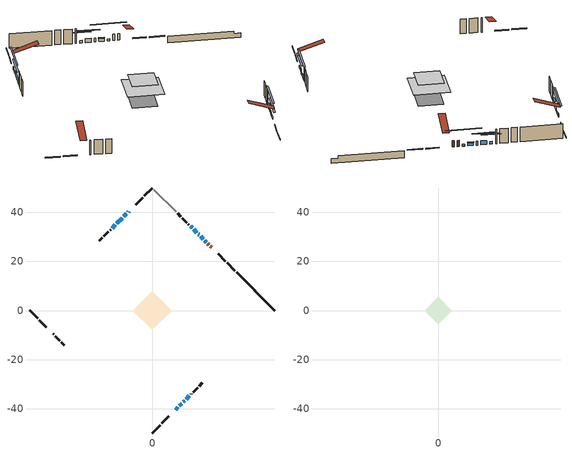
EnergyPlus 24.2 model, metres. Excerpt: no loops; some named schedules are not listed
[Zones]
conditioned space
 floor outside (Floor1 construction): -0.86,0 0,0.86 0.86,0 0,-0.86 z0.64
 floor adiabatic (AdiabaticFloorConstruction): -7.85,0 0,7.85 7.85,0 0,-7.85 z3.08
 floor foundation (Slab1 construction): -5.43,0 0,5.43 5.43,0 0,-5.43 z-1.65
 wall outside (RimJoist1 construction): 0,-49.98 3.23,-46.75 / -49.98,0 -46.75,-3.23 / 0,49.98 -3.23,46.75 / 33.73,16.25 30.5,19.47 z0.64:0.94
 wall outside (RimJoist2 construction): 3.88,-46.09 6.81,-43.17 / -46.09,-3.88 -43.17,-6.81 / -3.88,46.09 -6.81,43.17 / 29.85,20.13 26.92,23.05 z0.64:0.94
 wall outside (AdiabaticWallConstruction 1): 24.18,25.8 23.76,26.22 / 23.1,26.87 22.71,27.27 z0.64:2.67
 wall outside (AdiabaticWallConstruction): -9.55,40.42 -9.85,40.12 / 11.07,-38.9 12.01,-37.97 / -15.05,34.92 -16.35,33.63 / 19.12,30.85 18.82,31.15 z0.64:1.86; 9.55,-40.42 10.42,-39.56 / 20.86,29.12 19.78,30.2 / 13.86,-36.12 15.15,-34.82 z0.64:1.56; 22.05,27.92 21.51,28.47 / -10.51,39.47 -11.58,38.39 / 12.66,-37.31 13.2,-36.77 z0.64:1.25; -12.24,37.73 -14.4,35.58 z0.64:2.16; 18.17,31.81 16.87,33.1 z0.64:1.91; 16.22,33.76 15.64,34.33 z0.64:1.46
 wall outside (Wall1 construction): 15.81,-34.17 16.01,-33.96 / -40.42,-9.55 -40.22,-9.76 / -17,32.97 -17.2,32.77 / 14.98,34.99 14.78,35.19 z0.64:5.52
 wall outside (Wall2 construction): 16.67,-33.31 18.5,-31.48 / -39.56,-10.41 -37.73,-12.24 / -17.86,32.11 -19.69,30.28 / 14.13,35.85 12.29,37.68 z0.64:5.52
 wall outside (Wall3 construction): 19.16,-30.82 20.43,-29.55 / -37.07,-12.9 -35.8,-14.17 / -20.35,29.63 -21.62,28.35 / 11.64,38.34 10.37,39.61 z0.64:5.52
 wall foundation (FoundationWall1 construction): 34.39,15.59,-1.65 34.39,15.59,0.64 48.42,1.56,0.64 48.42,1.56,-0.2 49.98,0,-0.2 49.98,0,-1.65
 wall adiabatic (Wall4 construction): 9.71,40.26 0.66,49.32 z0.64:5.52
 window (WindowConstruction 8): -9.55,40.42 -9.85,40.13 z0.64:1.86
 window (WindowConstruction 6): 9.55,-40.42 10.42,-39.56 z0.64:1.55
 window (WindowConstruction 7): 11.07,-38.9 12.01,-37.97 z0.64:1.86
 window (WindowConstruction 10): 22.05,27.93 21.51,28.46 z0.64:1.25
 window (WindowConstruction 11): -10.51,39.47 -11.58,38.39 z0.64:1.25
 window (WindowConstruction 12): 12.66,-37.31 13.2,-36.77 z0.64:1.25
 window (WindowConstruction): -12.24,37.73 -14.4,35.58 z0.64:2.16
 window (WindowConstruction 1): 20.85,29.12 19.78,30.2 z0.64:1.55
 window (WindowConstruction 2): -15.05,34.92 -16.35,33.63 z0.64:1.86
 window (WindowConstruction 3): 13.86,-36.12 15.15,-34.82 z0.64:1.55
 window (WindowConstruction 9): 19.12,30.86 18.82,31.15 z0.64:1.86
 window (WindowConstruction 4): 18.17,31.81 16.87,33.1 z0.64:1.91
 window (WindowConstruction 5): 16.22,33.76 15.64,34.33 z0.64:1.45
 door (Door): 24.18,25.8 23.76,26.22 z0.64:2.67
 door (Door 1): 23.1,26.87 22.71,27.27 z0.64:2.67
 ceiling adiabatic (AdiabaticFloorConstruction): 0,-7.85 7.85,0 0,7.85 -7.85,0 z3.08
attic - vented
 floor to conditioned space (Floor2 construction Reversed): -5.59,0 0,5.59 5.59,0 0,-5.59 z5.52
 roof outside (Roof1 construction): 8.9,-41.08,5.52 3.46,-35.64,8.08 2.02,-37.07,8.08 7.46,-42.51,5.52; -41.08,-8.9,5.52 -35.64,-3.46,8.08 -37.07,-2.02,8.08 -42.51,-7.46,5.52; -8.9,41.08,5.52 -3.46,35.64,8.08 -2.02,37.07,8.08 -7.46,42.51,5.52; 24.83,25.14,5.52 19.39,19.7,8.08 20.82,18.27,8.08 26.27,23.71,5.52
shading: 12.28,-37.69 7.69,-42.29 7.98,-42.58 12.57,-37.98 z4.19; 13.87,-36.1 9.21,-40.77 9.5,-41.06 14.16,-36.39 z4.5; 17.92,32.06 25.64,24.33 25.93,24.62 18.21,32.35 z6.33; -15.18,34.8 -6.91,43.06 -7.2,43.35 -15.47,35.09 z6.33; 16.79,-33.18 9.07,-40.91 9.36,-41.2 17.09,-33.47 z6.33; -16.26,33.71 -10.37,39.6 -10.67,39.89 -16.55,34 z4.8; 19.63,30.34 21,28.98 21.29,29.27 19.93,30.63 z1.76; -16.49,33.49 -14.91,35.06 -15.2,35.36 -16.78,33.78 z2.06; 15.29,-34.68 13.72,-36.26 14.01,-36.55 15.59,-34.97 z1.76; 15.01,34.97 20.03,29.94 20.32,30.23 15.3,35.26 z4.55; 13.78,36.2 18.08,31.89 18.37,32.18 14.07,36.49 z4.09
[Building]
Building 1: Terrain=Suburbs
[Site:Location]
Ottawa Intl AP_ON: Latitude {deg}=45.32; Longitude {deg}=-75.67; Time Zone {hr}=-5; Elevation {m}=115; Keep Site Location Information=Yes
[Site:GroundTemperature:Shallow]
1.18808, -1.19398, -1.38475, -0.254337, 4.28362, 8.80044, 12.7163, 15.1969, 15.4076, 13.3901, 9.57408, 5.19582
[Site:WaterMainsTemperature]
Calculation Method=Schedule; Temperature Schedule=mains temperature schedule
[Material] Roughness=Rough; Thermal Absorptance=0.9
Name | Thickness {m} | Conductivity {W/m-K} | Density {kg/m3} | Specific Heat {J/kg-K} | Solar Absorptance | Visible Absorptance
asphalt or fiberglass shingles | 0.00635 | 0.162714 | 1121.4 | 1465.45 | 0.4 | 0.4
ceiling loosefill ins | 0.254 | 0.0480833 | 16.02 | 1046.75 | 0.7 | 0.7
ceiling stud and cavity | 0.1397 | 0.086049 | 65.682 | 1177.47 | 0.7 | 0.7
concrete 4.0 in. | 0.1016 | 1.803125 | 2242.8 | 837.4 | 0.7 | 0.7
concrete 8.0 in. | 0.2032 | 1.803125 | 2242.8 | 837.4 | 0.7 | 0.7
door material | 0.04445 | 0.327969 | 512.64 | 1214.23 | 0.7 | 0.7
exterior vertical ins | 0.00969625 | 0.029427 | 32.04 | 1214.23 | 0.7 | 0.7
floor covering | 0.0127 | 0.0433444 | 54.468 | 1339.84 | 0.6 | 0.6
floor rigid ins; rim joist rigid ins | 0.051816 | 0.029427 | 32.04 | 1214.23 | 0.7 | 0.7
floor rigid ins 1; wall rigid ins | 0.512978 | 0.029427 | 32.04 | 1214.23 | 0.7 | 0.7
floor stud and cavity | 0.1397 | 0.0890235 | 92.3553 | 1139.71 | 0.7 | 0.7
floor stud and cavity 1 | 0.1397 | 1.75129 | 37.0049 | 1207.88 | 0.7 | 0.7
furniture material conditioned space 1 | 0.1524 | 0.115458 | 640.8 | 1214.23 | 0.6 | 0.6
gypsum board | 0.0127 | 0.160291 | 801 | 837.4 | 0.6 | 0.6
gypsum board 1 | 0.0127 | 0.160291 | 801 | 837.4 | 0.7 | 0.7
osb sheathing 0.5 in. | 0.0127 | 0.115458 | 512.64 | 1214.23 | 0.7 | 0.7
osb sheathing 0.5 in. 1 | 0.0127 | 0.115458 | 512.64 | 1214.23 | 0.4 | 0.4
osb sheathing 0.75 in. | 0.01905 | 0.115458 | 512.64 | 1214.23 | 0.7 | 0.7
osb sheathing 2.0 in. | 0.0508 | 0.115458 | 512.64 | 1214.23 | 0.7 | 0.7
rim joist stud and cavity | 0.0508 | 0.02892 | 125.044 | 1163.47 | 0.6 | 0.6
rim joist stud and cavity 1 | 0.0508 | 0.243296 | 125.044 | 1163.47 | 0.6 | 0.6
wall stud and cavity | 0.1397 | 0.0926851 | 139.0536 | 1170.24 | 0.7 | 0.7
wall stud and cavity 1 | 0.1397 | 0.09204 | 139.0536 | 1170.24 | 0.7 | 0.7
wall stud and cavity 2 | 0.1397 | 0.0814562 | 139.0536 | 1170.24 | 0.7 | 0.7
wall stud and cavity 3 | 0.1397 | 0.0831164 | 139.0536 | 1170.24 | 0.7 | 0.7
wall stud and cavity 4 | 0.0889 | 0.380278 | 52.3479 | 1209.89 | 0.7 | 0.7
wall stud and cavity 5 | 0.0889 | 0.391764 | 83.0341 | 1211.67 | 0.7 | 0.7
wood siding | 0.0254 | 0.102417 | 544.68 | 1172.36 | 0.4 | 0.4
wood siding 1; wood siding 2; wood siding 3 | 0.0254 | 0.102417 | 544.68 | 1172.36 | 0.7 | 0.7
[WindowMaterial:SimpleGlazingSystem]
Name | U-Factor {W/m2-K} | Solar Heat Gain Coefficient
WindowMaterial | 2.109377 | 0.62
WindowMaterial 1 | 2.2729 | 0.55
WindowMaterial 10 | 3.10359 | 0.51
WindowMaterial 2 | 2.191708 | 0.59
WindowMaterial 3 | 2.353531 | 0.52
WindowMaterial 4 | 2.18489 | 0.59
WindowMaterial 5 | 2.40293 | 0.5
WindowMaterial 6 | 2.303 | 0.54
WindowMaterial 7 | 2.23486 | 0.57
WindowMaterial 8 | 3.10246 | 0.6
WindowMaterial 9 | 6.779532 | 0.73
[Construction]
AdiabaticFloorConstruction: floor stud and cavity 1, floor rigid ins 1, osb sheathing 0.75 in., floor covering
AdiabaticWallConstruction: wood siding 2, wall rigid ins, wall stud and cavity 4, gypsum board
AdiabaticWallConstruction 1: wood siding 3, wall rigid ins, wall stud and cavity 4, gypsum board
Door; Door 1: door material
Floor1 construction: floor stud and cavity, floor rigid ins, osb sheathing 0.75 in., floor covering
Floor2 construction Reversed: gypsum board, ceiling stud and cavity, ceiling loosefill ins
FoundationWall1 construction: concrete 8.0 in., gypsum board 1
furniture construction conditioned space 1: furniture material conditioned space 1
PartitionWallConstruction: gypsum board, wall stud and cavity 5, gypsum board
RimJoist1 construction: wood siding 1, osb sheathing 2.0 in., rim joist stud and cavity
RimJoist2 construction: wood siding 1, rim joist rigid ins, osb sheathing 2.0 in., rim joist stud and cavity 1
Roof1 construction: asphalt or fiberglass shingles
Slab1 construction: concrete 4.0 in.
Wall1 construction: wood siding, osb sheathing 0.5 in., wall stud and cavity, gypsum board
Wall2 construction: wood siding, osb sheathing 0.5 in., wall stud and cavity 1, gypsum board
Wall3 construction: wood siding, osb sheathing 0.5 in., wall stud and cavity 2, gypsum board
Wall4 construction: osb sheathing 0.5 in. 1, wall stud and cavity 3, gypsum board
WindowConstruction: WindowMaterial
WindowConstruction 1: WindowMaterial 1
WindowConstruction 10; WindowConstruction 12: WindowMaterial 9
WindowConstruction 11: WindowMaterial 10
WindowConstruction 2: WindowMaterial 2
WindowConstruction 3: WindowMaterial 3
WindowConstruction 4: WindowMaterial 4
WindowConstruction 5: WindowMaterial 5
WindowConstruction 6: WindowMaterial 6
WindowConstruction 7: WindowMaterial 7
WindowConstruction 8; WindowConstruction 9: WindowMaterial 8
[Zone] Multiplier=1; Part of Total Floor Area=Yes
Name | Volume {m3}
attic - vented | 25.9979
conditioned space | 465.8
[Space]
Name | Zone | Volume {m3}
attic - vented 1 | attic - vented | 25.9979
conditioned space 1 | conditioned space | 465.8
[ZoneInfiltration:EffectiveLeakageArea]
infil attic - vented 1: Zone or Space=attic - vented 1; Schedule=Always On Discrete; Effective Air Leakage Area {cm2}=2628.63; Stack Coefficient=0.000178386; Wind Coefficient=9.02402e-06
[ZoneMixing]
whole house fan mix: Zone or Space=attic - vented; Schedule=Always On Continuous; Design Flow Rate Calculation Method=Flow/Zone; Design Flow Rate {m3/s}=0; Source Zone or Space=conditioned space
[SurfaceProperty:ExposedFoundationPerimeter]
Slab1: Exposed Perimeter Calculation Method=TotalExposedPerimeter; Total Exposed Perimeter {m}=22.046
[InternalMass] Zone or ZoneList=conditioned space; Space or SpaceList=conditioned space 1
Name | Construction | Surface Area {m2}
furniture mass conditioned space 1 | furniture construction conditioned space 1 | 73.5082
partition wall mass | PartitionWallConstruction | 183.77
[Lights]
interior lighting: Zone or ZoneList or Space or SpaceList=conditioned space 1; Schedule=interior lighting schedule; Design Level Calculation Method=LightingLevel; Lighting Level {W}=343.2; Return Air Fraction=0; Fraction Radiant=0.6; Fraction Visible=0.2; Fraction Replaceable=1
[People]
occupants: Zone or ZoneList or Space or SpaceList=conditioned space 1; Number of People Schedule=occupants schedule; Number of People Calculation Method=People; Number of People=3; Fraction Radiant=0.314171; Sensible Heat Fraction=0.56303; Activity Level Schedule=occupants activity schedule; Carbon Dioxide Generation Rate {m3/s-W}=0; Enable ASHRAE 55 Comfort Warnings=No; Mean Radiant Temperature Calculation Type=EnclosureAveraged
[ElectricEquipment] Zone or ZoneList or Space or SpaceList=conditioned space 1; Design Level Calculation Method=EquipmentLevel
Name | Schedule | Design Level {W} | Fraction Latent | Fraction Radiant | Fraction Lost
clothes dryer | clothes dryer schedule | 140.772 | 0.015 | 0.081 | 0.85
clothes washer | clothes washer schedule | 32.1985 | 0.03 | 0.162 | 0.7
cooking range | cooking range schedule | 208.969 | 0.08 | 0.432 | 0.2
dishwasher | dishwasher schedule | 66.8632 | 0.3 | 0.18 | 0.4
fridge | fridge schedule | 72.9452 | 0 | 0.6 | 0
mech vent bath fan 0 | mech vent bath fan 0 schedule | 50.2 | 0 | 0 | 1
mech vent bath fan 1 | mech vent bath fan 1 schedule | 50.2 | 0 | 0 | 1
mech vent house fan | mech vent house fan schedule | 0 | 0 | 0 | 1
mech vent house fan cfis | mech vent house fan cfis schedule | 0 | 0 | 0 | 0
mech vent range fan 0 | mech vent range fan 0 schedule | 57 | 0 | 0 | 1
misc plug loads | misc plug loads schedule | 494.7 | 0.045 | 0.513 | 0.1
whole house fan | Always On Discrete | 0 | 0 | 0 | 1
[OtherEquipment] Zone or ZoneList or Space or SpaceList=conditioned space 1; Design Level Calculation Method=EquipmentLevel
Name | Fuel Type | Schedule | Design Level {W} | Fraction Latent | Fraction Radiant | Fraction Lost
clothes dryer 1 | Electricity | clothes dryer schedule | 0 | 0.015 | 0.081 | 0.85
cooking range 1 | Electricity | cooking range schedule | 0 | 0.08 | 0.432 | 0.2
general water use latent | None | general water use schedule | 59.3978 | 1 | 0 | 0
general water use sensible | None | general water use schedule | -58.539 | 0 | 0.6 | 0
mech vent house fan latent load | None | Always On Discrete | 0 | 1 | 0 | 0
mech vent house fan sensible load | None | Always On Discrete | 0 | 0 | 0 | 0
water heater energy adjustment1 | NaturalGas | Always On Discrete | 0.01 | 0 | 0 | 1
[ZoneInfiltration:DesignFlowRate] Zone or ZoneList or Space or SpaceList=conditioned space 1; Schedule=Always On Discrete; Design Flow Rate Calculation Method=Flow/Zone; Design Flow Rate {m3/s}=0
infil flow; natural vent flow; whole house fan flow
[Foundation:Kiva]
Foundation Kiva 1: Initial Indoor Air Temperature {C}=18; Wall Height Above Grade {m}=0.639989; Wall Depth Below Slab {m}=0.2032; Custom Block Material Name 1=exterior vertical ins; Custom Block Depth 1 {m}=2.28999; Custom Block X Position 1 {m}=0.2159; Custom Block Z Position 1 {m}=0
[Foundation:Kiva:Settings]
Soil Conductivity {W/m-K}=0.849921; Soil Density {kg/m3}=1842.3; Soil Specific Heat {J/kg-K}=418.7; Ground Solar Absorptivity=0.9; Ground Thermal Absorptivity=0.9; Ground Surface Roughness {m}=0.03; Far-Field Width {m}=40; Deep-Ground Boundary Condition=ZeroFlux; Deep-Ground Depth {m}=40; Minimum Cell Dimension {m}=0.2; Maximum Cell Growth Coefficient=3; Simulation Timestep=Timestep
[Exterior:Lights]
exterior lighting: Schedule=exterior lighting schedule; Design Level {W}=75.6
[Schedule:Constant]
Name | Hourly Value
Always On Continuous; mech vent house fan schedule; mech vent house fan cfis schedule; Always On Discrete | 1
occupants activity schedule | 117.228
fridge schedule | 0
[Schedule:Week:Daily]
interior lighting schedule Week Rule - Jan1-Jan27: interior lighting schedule day, interior lighting schedule day, interior lighting schedule day, interior lighting schedule day, interior lighting schedule day, interior lighting schedule day, interior lighting schedule day, interior lighting schedule default day, interior lighting schedule default day, interior lighting schedule default day, interior lighting schedule default day, interior lighting schedule default day
interior lighting schedule Week Rule - Jan28-Feb3: interior lighting schedule day, interior lighting schedule day, interior lighting schedule day, interior lighting schedule day, interior lighting schedule day 1, interior lighting schedule day 1, interior lighting schedule day 1, interior lighting schedule default day, interior lighting schedule default day, interior lighting schedule default day, interior lighting schedule default day, interior lighting schedule default day
interior lighting schedule Week Rule - Feb4-Feb24: interior lighting schedule day 1, interior lighting schedule day 1, interior lighting schedule day 1, interior lighting schedule day 1, interior lighting schedule day 1, interior lighting schedule day 1, interior lighting schedule day 1, interior lighting schedule default day, interior lighting schedule default day, interior lighting schedule default day, interior lighting schedule default day, interior lighting schedule default day
interior lighting schedule Week Rule - Feb25-Mar3: interior lighting schedule day 1, interior lighting schedule day 1, interior lighting schedule day 1, interior lighting schedule day 1, interior lighting schedule day 2, interior lighting schedule day 2, interior lighting schedule day 2, interior lighting schedule default day, interior lighting schedule default day, interior lighting schedule default day, interior lighting schedule default day, interior lighting schedule default day
interior lighting schedule Week Rule - Mar4-Mar31: interior lighting schedule day 2, interior lighting schedule day 2, interior lighting schedule day 2, interior lighting schedule day 2, interior lighting schedule day 2, interior lighting schedule day 2, interior lighting schedule day 2, interior lighting schedule default day, interior lighting schedule default day, interior lighting schedule default day, interior lighting schedule default day, interior lighting schedule default day
interior lighting schedule Week Rule - Apr1-Apr28: interior lighting schedule day 3, interior lighting schedule day 3, interior lighting schedule day 3, interior lighting schedule day 3, interior lighting schedule day 3, interior lighting schedule day 3, interior lighting schedule day 3, interior lighting schedule default day, interior lighting schedule default day, interior lighting schedule default day, interior lighting schedule default day, interior lighting schedule default day
interior lighting schedule Week Rule - Apr29-May5: interior lighting schedule day 3, interior lighting schedule day 3, interior lighting schedule day 4, interior lighting schedule day 4, interior lighting schedule day 4, interior lighting schedule day 4, interior lighting schedule day 4, interior lighting schedule default day, interior lighting schedule default day, interior lighting schedule default day, interior lighting schedule default day, interior lighting schedule default day
interior lighting schedule Week Rule - May6-May26: interior lighting schedule day 4, interior lighting schedule day 4, interior lighting schedule day 4, interior lighting schedule day 4, interior lighting schedule day 4, interior lighting schedule day 4, interior lighting schedule day 4, interior lighting schedule default day, interior lighting schedule default day, interior lighting schedule default day, interior lighting schedule default day, interior lighting schedule default day
interior lighting schedule Week Rule - May27-Jun2: interior lighting schedule day 4, interior lighting schedule day 4, interior lighting schedule day 4, interior lighting schedule day 4, interior lighting schedule day 4, interior lighting schedule day 5, interior lighting schedule day 5, interior lighting schedule default day, interior lighting schedule default day, interior lighting schedule default day, interior lighting schedule default day, interior lighting schedule default day
interior lighting schedule Week Rule - Jun3-Jun30: interior lighting schedule day 5, interior lighting schedule day 5, interior lighting schedule day 5, interior lighting schedule day 5, interior lighting schedule day 5, interior lighting schedule day 5, interior lighting schedule day 5, interior lighting schedule default day, interior lighting schedule default day, interior lighting schedule default day, interior lighting schedule default day, interior lighting schedule default day
interior lighting schedule Week Rule - Jul1-Jul28: interior lighting schedule day 6, interior lighting schedule day 6, interior lighting schedule day 6, interior lighting schedule day 6, interior lighting schedule day 6, interior lighting schedule day 6, interior lighting schedule day 6, interior lighting schedule default day, interior lighting schedule default day, interior lighting schedule default day, interior lighting schedule default day, interior lighting schedule default day
interior lighting schedule Week Rule - Jul29-Aug4: interior lighting schedule day 6, interior lighting schedule day 6, interior lighting schedule day 6, interior lighting schedule day 7, interior lighting schedule day 7, interior lighting schedule day 7, interior lighting schedule day 7, interior lighting schedule default day, interior lighting schedule default day, interior lighting schedule default day, interior lighting schedule default day, interior lighting schedule default day
interior lighting schedule Week Rule - Aug5-Aug25: interior lighting schedule day 7, interior lighting schedule day 7, interior lighting schedule day 7, interior lighting schedule day 7, interior lighting schedule day 7, interior lighting schedule day 7, interior lighting schedule day 7, interior lighting schedule default day, interior lighting schedule default day, interior lighting schedule default day, interior lighting schedule default day, interior lighting schedule default day
interior lighting schedule Week Rule - Aug26-Sep1: interior lighting schedule day 7, interior lighting schedule day 7, interior lighting schedule day 7, interior lighting schedule day 7, interior lighting schedule day 7, interior lighting schedule day 7, interior lighting schedule day 8, interior lighting schedule default day, interior lighting schedule default day, interior lighting schedule default day, interior lighting schedule default day, interior lighting schedule default day
interior lighting schedule Week Rule - Sep2-Sep29: interior lighting schedule day 8, interior lighting schedule day 8, interior lighting schedule day 8, interior lighting schedule day 8, interior lighting schedule day 8, interior lighting schedule day 8, interior lighting schedule day 8, interior lighting schedule default day, interior lighting schedule default day, interior lighting schedule default day, interior lighting schedule default day, interior lighting schedule default day
interior lighting schedule Week Rule - Sep30-Oct6: interior lighting schedule day 8, interior lighting schedule day 9, interior lighting schedule day 9, interior lighting schedule day 9, interior lighting schedule day 9, interior lighting schedule day 9, interior lighting schedule day 9, interior lighting schedule default day, interior lighting schedule default day, interior lighting schedule default day, interior lighting schedule default day, interior lighting schedule default day
interior lighting schedule Week Rule - Oct7-Oct27: interior lighting schedule day 9, interior lighting schedule day 9, interior lighting schedule day 9, interior lighting schedule day 9, interior lighting schedule day 9, interior lighting schedule day 9, interior lighting schedule day 9, interior lighting schedule default day, interior lighting schedule default day, interior lighting schedule default day, interior lighting schedule default day, interior lighting schedule default day
interior lighting schedule Week Rule - Oct28-Nov3: interior lighting schedule day 9, interior lighting schedule day 9, interior lighting schedule day 9, interior lighting schedule day 9, interior lighting schedule day 10, interior lighting schedule day 10, interior lighting schedule day 10, interior lighting schedule default day, interior lighting schedule default day, interior lighting schedule default day, interior lighting schedule default day, interior lighting schedule default day
interior lighting schedule Week Rule - Nov4-Nov24: interior lighting schedule day 10, interior lighting schedule day 10, interior lighting schedule day 10, interior lighting schedule day 10, interior lighting schedule day 10, interior lighting schedule day 10, interior lighting schedule day 10, interior lighting schedule default day, interior lighting schedule default day, interior lighting schedule default day, interior lighting schedule default day, interior lighting schedule default day
interior lighting schedule Week Rule - Nov25-Dec1: interior lighting schedule day 10, interior lighting schedule day 10, interior lighting schedule day 10, interior lighting schedule day 10, interior lighting schedule day 10, interior lighting schedule day 10, interior lighting schedule day 11, interior lighting schedule default day, interior lighting schedule default day, interior lighting schedule default day, interior lighting schedule default day, interior lighting schedule default day
interior lighting schedule Week Rule - Dec2-Dec31: interior lighting schedule day 11, interior lighting schedule day 11, interior lighting schedule day 11, interior lighting schedule day 11, interior lighting schedule day 11, interior lighting schedule day 11, interior lighting schedule day 11, interior lighting schedule default day, interior lighting schedule default day, interior lighting schedule default day, interior lighting schedule default day, interior lighting schedule default day
occupants schedule Week Rule - Jan1-Dec31: occupants schedule day, occupants schedule day, occupants schedule day, occupants schedule day, occupants schedule day, occupants schedule day, occupants schedule day, occupants schedule default day, occupants schedule default day, occupants schedule default day, occupants schedule default day, occupants schedule default day
clothes dryer schedule Week Rule - Jan1-Dec31: clothes dryer schedule day, clothes dryer schedule day, clothes dryer schedule day, clothes dryer schedule day, clothes dryer schedule day, clothes dryer schedule day, clothes dryer schedule day, clothes dryer schedule default day, clothes dryer schedule default day, clothes dryer schedule default day, clothes dryer schedule default day, clothes dryer schedule default day
clothes washer schedule Week Rule - Jan1-Dec31: clothes washer schedule day, clothes washer schedule day, clothes washer schedule day, clothes washer schedule day, clothes washer schedule day, clothes washer schedule day, clothes washer schedule day, clothes washer schedule default day, clothes washer schedule default day, clothes washer schedule default day, clothes washer schedule default day, clothes washer schedule default day
cooking range schedule Week Rule - Jan1-Dec31: cooking range schedule day, cooking range schedule day, cooking range schedule day, cooking range schedule day, cooking range schedule day, cooking range schedule day, cooking range schedule day, cooking range schedule default day, cooking range schedule default day, cooking range schedule default day, cooking range schedule default day, cooking range schedule default day
dishwasher schedule Week Rule - Jan1-Dec31: dishwasher schedule day, dishwasher schedule day, dishwasher schedule day, dishwasher schedule day, dishwasher schedule day, dishwasher schedule day, dishwasher schedule day, dishwasher schedule default day, dishwasher schedule default day, dishwasher schedule default day, dishwasher schedule default day, dishwasher schedule default day
mech vent bath fan 0 schedule Week Rule - Jan1-Dec31: mech vent bath fan 0 schedule day, mech vent bath fan 0 schedule day, mech vent bath fan 0 schedule day, mech vent bath fan 0 schedule day, mech vent bath fan 0 schedule day, mech vent bath fan 0 schedule day, mech vent bath fan 0 schedule day, mech vent bath fan 0 schedule default day, mech vent bath fan 0 schedule default day, mech vent bath fan 0 schedule default day, mech vent bath fan 0 schedule default day, mech vent bath fan 0 schedule default day
mech vent bath fan 1 schedule Week Rule - Jan1-Dec31: mech vent bath fan 1 schedule day, mech vent bath fan 1 schedule day, mech vent bath fan 1 schedule day, mech vent bath fan 1 schedule day, mech vent bath fan 1 schedule day, mech vent bath fan 1 schedule day, mech vent bath fan 1 schedule day, mech vent bath fan 1 schedule default day, mech vent bath fan 1 schedule default day, mech vent bath fan 1 schedule default day, mech vent bath fan 1 schedule default day, mech vent bath fan 1 schedule default day
mech vent range fan 0 schedule Week Rule - Jan1-Dec31: mech vent range fan 0 schedule day, mech vent range fan 0 schedule day, mech vent range fan 0 schedule day, mech vent range fan 0 schedule day, mech vent range fan 0 schedule day, mech vent range fan 0 schedule day, mech vent range fan 0 schedule day, mech vent range fan 0 schedule default day, mech vent range fan 0 schedule default day, mech vent range fan 0 schedule default day, mech vent range fan 0 schedule default day, mech vent range fan 0 schedule default day
misc plug loads schedule Week Rule - Jan1-Dec31: misc plug loads schedule day, misc plug loads schedule day, misc plug loads schedule day, misc plug loads schedule day, misc plug loads schedule day, misc plug loads schedule day, misc plug loads schedule day, misc plug loads schedule default day, misc plug loads schedule default day, misc plug loads schedule default day, misc plug loads schedule default day, misc plug loads schedule default day
general water use schedule Week Rule - Jan1-Dec31: general water use schedule day, general water use schedule day, general water use schedule day, general water use schedule day, general water use schedule day, general water use schedule day, general water use schedule day, general water use schedule default day, general water use schedule default day, general water use schedule default day, general water use schedule default day, general water use schedule default day
exterior lighting schedule Week Rule - Jan1-Jan27: exterior lighting schedule day, exterior lighting schedule day, exterior lighting schedule day, exterior lighting schedule day, exterior lighting schedule day, exterior lighting schedule day, exterior lighting schedule day, exterior lighting schedule default day, exterior lighting schedule default day, exterior lighting schedule default day, exterior lighting schedule default day, exterior lighting schedule default day
exterior lighting schedule Week Rule - Jan28-Feb3: exterior lighting schedule day, exterior lighting schedule day, exterior lighting schedule day, exterior lighting schedule day, exterior lighting schedule day 1, exterior lighting schedule day 1, exterior lighting schedule day 1, exterior lighting schedule default day, exterior lighting schedule default day, exterior lighting schedule default day, exterior lighting schedule default day, exterior lighting schedule default day
exterior lighting schedule Week Rule - Feb4-Feb24: exterior lighting schedule day 1, exterior lighting schedule day 1, exterior lighting schedule day 1, exterior lighting schedule day 1, exterior lighting schedule day 1, exterior lighting schedule day 1, exterior lighting schedule day 1, exterior lighting schedule default day, exterior lighting schedule default day, exterior lighting schedule default day, exterior lighting schedule default day, exterior lighting schedule default day
exterior lighting schedule Week Rule - Feb25-Mar3: exterior lighting schedule day 1, exterior lighting schedule day 1, exterior lighting schedule day 1, exterior lighting schedule day 1, exterior lighting schedule day 2, exterior lighting schedule day 2, exterior lighting schedule day 2, exterior lighting schedule default day, exterior lighting schedule default day, exterior lighting schedule default day, exterior lighting schedule default day, exterior lighting schedule default day
exterior lighting schedule Week Rule - Mar4-Mar31: exterior lighting schedule day 2, exterior lighting schedule day 2, exterior lighting schedule day 2, exterior lighting schedule day 2, exterior lighting schedule day 2, exterior lighting schedule day 2, exterior lighting schedule day 2, exterior lighting schedule default day, exterior lighting schedule default day, exterior lighting schedule default day, exterior lighting schedule default day, exterior lighting schedule default day
exterior lighting schedule Week Rule - Apr1-Apr28: exterior lighting schedule day 3, exterior lighting schedule day 3, exterior lighting schedule day 3, exterior lighting schedule day 3, exterior lighting schedule day 3, exterior lighting schedule day 3, exterior lighting schedule day 3, exterior lighting schedule default day, exterior lighting schedule default day, exterior lighting schedule default day, exterior lighting schedule default day, exterior lighting schedule default day
exterior lighting schedule Week Rule - Apr29-May5: exterior lighting schedule day 3, exterior lighting schedule day 3, exterior lighting schedule day 4, exterior lighting schedule day 4, exterior lighting schedule day 4, exterior lighting schedule day 4, exterior lighting schedule day 4, exterior lighting schedule default day, exterior lighting schedule default day, exterior lighting schedule default day, exterior lighting schedule default day, exterior lighting schedule default day
exterior lighting schedule Week Rule - May6-May26: exterior lighting schedule day 4, exterior lighting schedule day 4, exterior lighting schedule day 4, exterior lighting schedule day 4, exterior lighting schedule day 4, exterior lighting schedule day 4, exterior lighting schedule day 4, exterior lighting schedule default day, exterior lighting schedule default day, exterior lighting schedule default day, exterior lighting schedule default day, exterior lighting schedule default day
exterior lighting schedule Week Rule - May27-Jun2: exterior lighting schedule day 4, exterior lighting schedule day 4, exterior lighting schedule day 4, exterior lighting schedule day 4, exterior lighting schedule day 4, exterior lighting schedule day 5, exterior lighting schedule day 5, exterior lighting schedule default day, exterior lighting schedule default day, exterior lighting schedule default day, exterior lighting schedule default day, exterior lighting schedule default day
exterior lighting schedule Week Rule - Jun3-Jun30: exterior lighting schedule day 5, exterior lighting schedule day 5, exterior lighting schedule day 5, exterior lighting schedule day 5, exterior lighting schedule day 5, exterior lighting schedule day 5, exterior lighting schedule day 5, exterior lighting schedule default day, exterior lighting schedule default day, exterior lighting schedule default day, exterior lighting schedule default day, exterior lighting schedule default day
exterior lighting schedule Week Rule - Jul1-Jul28: exterior lighting schedule day 6, exterior lighting schedule day 6, exterior lighting schedule day 6, exterior lighting schedule day 6, exterior lighting schedule day 6, exterior lighting schedule day 6, exterior lighting schedule day 6, exterior lighting schedule default day, exterior lighting schedule default day, exterior lighting schedule default day, exterior lighting schedule default day, exterior lighting schedule default day
exterior lighting schedule Week Rule - Jul29-Aug4: exterior lighting schedule day 6, exterior lighting schedule day 6, exterior lighting schedule day 6, exterior lighting schedule day 7, exterior lighting schedule day 7, exterior lighting schedule day 7, exterior lighting schedule day 7, exterior lighting schedule default day, exterior lighting schedule default day, exterior lighting schedule default day, exterior lighting schedule default day, exterior lighting schedule default day
exterior lighting schedule Week Rule - Aug5-Aug25: exterior lighting schedule day 7, exterior lighting schedule day 7, exterior lighting schedule day 7, exterior lighting schedule day 7, exterior lighting schedule day 7, exterior lighting schedule day 7, exterior lighting schedule day 7, exterior lighting schedule default day, exterior lighting schedule default day, exterior lighting schedule default day, exterior lighting schedule default day, exterior lighting schedule default day
exterior lighting schedule Week Rule - Aug26-Sep1: exterior lighting schedule day 7, exterior lighting schedule day 7, exterior lighting schedule day 7, exterior lighting schedule day 7, exterior lighting schedule day 7, exterior lighting schedule day 7, exterior lighting schedule day 8, exterior lighting schedule default day, exterior lighting schedule default day, exterior lighting schedule default day, exterior lighting schedule default day, exterior lighting schedule default day
exterior lighting schedule Week Rule - Sep2-Sep29: exterior lighting schedule day 8, exterior lighting schedule day 8, exterior lighting schedule day 8, exterior lighting schedule day 8, exterior lighting schedule day 8, exterior lighting schedule day 8, exterior lighting schedule day 8, exterior lighting schedule default day, exterior lighting schedule default day, exterior lighting schedule default day, exterior lighting schedule default day, exterior lighting schedule default day
[Schedule:Year]
interior lighting schedule: interior lighting schedule Week Rule - Jan1-Jan27, 1, 1, 1, 27, interior lighting schedule Week Rule - Jan28-Feb3, 1, 28, 2, 3, interior lighting schedule Week Rule - Feb4-Feb24, 2, 4, 2, 24, interior lighting schedule Week Rule - Feb25-Mar3, 2, 25, 3, 3, interior lighting schedule Week Rule - Mar4-Mar31, 3, 4, 3, 31, interior lighting schedule Week Rule - Apr1-Apr28, 4, 1, 4, 28, interior lighting schedule Week Rule - Apr29-May5, 4, 29, 5, 5, interior lighting schedule Week Rule - May6-May26, 5, 6, 5, 26, interior lighting schedule Week Rule - May27-Jun2, 5, 27, 6, 2, interior lighting schedule Week Rule - Jun3-Jun30, 6, 3, 6, 30, interior lighting schedule Week Rule - Jul1-Jul28, 7, 1, 7, 28, interior lighting schedule Week Rule - Jul29-Aug4, 7, 29, 8, 4, interior lighting schedule Week Rule - Aug5-Aug25, 8, 5, 8, 25, interior lighting schedule Week Rule - Aug26-Sep1, 8, 26, 9, 1, interior lighting schedule Week Rule - Sep2-Sep29, 9, 2, 9, 29, interior lighting schedule Week Rule - Sep30-Oct6, 9, 30, 10, 6, interior lighting schedule Week Rule - Oct7-Oct27, 10, 7, 10, 27, interior lighting schedule Week Rule - Oct28-Nov3, 10, 28, 11, 3, interior lighting schedule Week Rule - Nov4-Nov24, 11, 4, 11, 24, interior lighting schedule Week Rule - Nov25-Dec1, 11, 25, 12, 1, interior lighting schedule Week Rule - Dec2-Dec31, 12, 2, 12, 31
occupants schedule: occupants schedule Week Rule - Jan1-Dec31, 1, 1, 12, 31
clothes dryer schedule: clothes dryer schedule Week Rule - Jan1-Dec31, 1, 1, 12, 31
clothes washer schedule: clothes washer schedule Week Rule - Jan1-Dec31, 1, 1, 12, 31
cooking range schedule: cooking range schedule Week Rule - Jan1-Dec31, 1, 1, 12, 31
dishwasher schedule: dishwasher schedule Week Rule - Jan1-Dec31, 1, 1, 12, 31
mech vent bath fan 0 schedule: mech vent bath fan 0 schedule Week Rule - Jan1-Dec31, 1, 1, 12, 31
mech vent bath fan 1 schedule: mech vent bath fan 1 schedule Week Rule - Jan1-Dec31, 1, 1, 12, 31
mech vent range fan 0 schedule: mech vent range fan 0 schedule Week Rule - Jan1-Dec31, 1, 1, 12, 31
misc plug loads schedule: misc plug loads schedule Week Rule - Jan1-Dec31, 1, 1, 12, 31
general water use schedule: general water use schedule Week Rule - Jan1-Dec31, 1, 1, 12, 31
exterior lighting schedule: exterior lighting schedule Week Rule - Jan1-Jan27, 1, 1, 1, 27, exterior lighting schedule Week Rule - Jan28-Feb3, 1, 28, 2, 3, exterior lighting schedule Week Rule - Feb4-Feb24, 2, 4, 2, 24, exterior lighting schedule Week Rule - Feb25-Mar3, 2, 25, 3, 3, exterior lighting schedule Week Rule - Mar4-Mar31, 3, 4, 3, 31, exterior lighting schedule Week Rule - Apr1-Apr28, 4, 1, 4, 28, exterior lighting schedule Week Rule - Apr29-May5, 4, 29, 5, 5, exterior lighting schedule Week Rule - May6-May26, 5, 6, 5, 26, exterior lighting schedule Week Rule - May27-Jun2, 5, 27, 6, 2, exterior lighting schedule Week Rule - Jun3-Jun30, 6, 3, 6, 30, exterior lighting schedule Week Rule - Jul1-Jul28, 7, 1, 7, 28, exterior lighting schedule Week Rule - Jul29-Aug4, 7, 29, 8, 4, exterior lighting schedule Week Rule - Aug5-Aug25, 8, 5, 8, 25, exterior lighting schedule Week Rule - Aug26-Sep1, 8, 26, 9, 1, exterior lighting schedule Week Rule - Sep2-Sep29, 9, 2, 9, 29, exterior lighting schedule Week Rule - Sep30-Oct6, 9, 30, 10, 6, exterior lighting schedule Week Rule - Oct7-Oct27, 10, 7, 10, 27, exterior lighting schedule Week Rule - Oct28-Nov3, 10, 28, 11, 3, exterior lighting schedule Week Rule - Nov4-Nov24, 11, 4, 11, 24, exterior lighting schedule Week Rule - Nov25-Dec1, 11, 25, 12, 1, exterior lighting schedule Week Rule - Dec2-Dec31, 12, 2, 12, 31
[Schedule:Compact]
mains temperature schedule: Through: 01/01, For: AllDays, Until: 24:00, 5.98056, Through: 01/02, For: AllDays, Until: 24:00, 5.90111, Through: 01/03, For: AllDays, Until: 24:00, 5.82222, Through: 01/04, For: AllDays, Until: 24:00, 5.74556, Through: 01/05, For: AllDays, Until: 24:00, 5.66944, Through: 01/06, For: AllDays, Until: 24:00, 5.595, Through: 01/07, For: AllDays, Until: 24:00, 5.52222, Through: 01/08, For: AllDays, Until: 24:00, 5.45, Through: 01/09, For: AllDays, Until: 24:00, 5.38, Through: 01/10, For: AllDays, Until: 24:00, 5.31111, Through: 01/11, For: AllDays, Until: 24:00, 5.24333, Through: 01/12, For: AllDays, Until: 24:00, 5.17778, Through: 01/13, For: AllDays, Until: 24:00, 5.11333, Through: 01/14, For: AllDays, Until: 24:00, 5.05, Through: 01/15, For: AllDays, Until: 24:00, 4.98833, Through: 01/16, For: AllDays, Until: 24:00, 4.92889, Through: 01/17, For: AllDays, Until: 24:00, 4.87, Through: 01/18, For: AllDays, Until: 24:00, 4.81333, Through: 01/19, For: AllDays, Until: 24:00, 4.75833, Through: 01/20, For: AllDays, Until: 24:00, 4.70444, Through: 01/21, For: AllDays, Until: 24:00, 4.65278, Through: 01/22, For: AllDays, Until: 24:00, 4.60222, Through: 01/23, For: AllDays, Until: 24:00, 4.55333, Through: 01/24, For: AllDays, Until: 24:00, 4.50667, Through: 01/25, For: AllDays, Until: 24:00, 4.46111, Through: 01/26, For: AllDays, Until: 24:00, 4.41722, Through: 01/27, For: AllDays, Until: 24:00, 4.37556, Through: 01/28, For: AllDays, Until: 24:00, 4.335, Through: 01/29, For: AllDays, Until: 24:00, 4.29667, Through: 01/30, For: AllDays, Until: 24:00, 4.26, Through: 01/31, For: AllDays, Until: 24:00, 4.225, Through: 02/01, For: AllDays, Until: 24:00, 4.19167, Through: 02/02, For: AllDays, Until: 24:00, 4.16, Through: 02/03, For: AllDays, Until: 24:00, 4.13056, Through: 02/04, For: AllDays, Until: 24:00, 4.10278, Through: 02/05, For: AllDays, Until: 24:00, 4.07667, Through: 02/06, For: AllDays, Until: 24:00, 4.05222, Through: 02/07, For: AllDays, Until: 24:00, 4.03, Through: 02/08, For: AllDays, Until: 24:00, 4.00889, Through: 02/09, For: AllDays, Until: 24:00, 3.99056, Through: 02/10, For: AllDays, Until: 24:00, 3.97333, Through: 02/11, For: AllDays, Until: 24:00, 3.95833, Through: 02/12, For: AllDays, Until: 24:00, 3.945, Through: 02/13, For: AllDays, Until: 24:00, 3.93333, Through: 02/14, For: AllDays, Until: 24:00, 3.92389, Through: 02/15, For: AllDays, Until: 24:00, 3.91611, Through: 02/16, For: AllDays, Until: 24:00, 3.91, Through: 02/17, For: AllDays, Until: 24:00, 3.90611, Through: 02/18, For: AllDays, Until: 24:00, 3.90389, Through: 02/19, For: AllDays, Until: 24:00, 3.90389, Through: 02/20, For: AllDays, Until: 24:00, 3.905, Through: 02/21, For: AllDays, Until: 24:00, 3.90889, Through: 02/22, For: AllDays, Until: 24:00, 3.91389, Through: 02/23, For: AllDays, Until: 24:00, 3.92111, Through: 02/24, For: AllDays, Until: 24:00, 3.93, Through: 02/25, For: AllDays, Until: 24:00, 3.94056, Through: 02/26, For: AllDays, Until: 24:00, 3.95333, Through: 02/27, For: AllDays, Until: 24:00, 3.96778, Through: 02/28, For: AllDays, Until: 24:00, 3.98444, Through: 03/01, For: AllDays, Until: 24:00, 4.00278, Through: 03/02, For: AllDays, Until: 24:00, 4.02278, Through: 03/03, For: AllDays, Until: 24:00, 4.04444, Through: 03/04, For: AllDays, Until: 24:00, 4.06833, Through: 03/05, For: AllDays, Until: 24:00, 4.09389, Through: 03/06, For: AllDays, Until: 24:00, 4.12111, Through: 03/07, For: AllDays, Until: 24:00, 4.15, Through: 03/08, For: AllDays, Until: 24:00, 4.18111, Through: 03/09, For: AllDays, Until: 24:00, 4.21333, Through: 03/10, For: AllDays, Until: 24:00, 4.24778, Through: 03/11, For: AllDays, Until: 24:00, 4.28389, Through: 03/12, For: AllDays, Until: 24:00, 4.32222, Through: 03/13, For: AllDays, Until: 24:00, 4.36167, Through: 03/14, For: AllDays, Until: 24:00, 4.40333, Through: 03/15, For: AllDays, Until: 24:00, 4.44611, Through: 03/16, For: AllDays, Until: 24:00, 4.49111, Through: 03/17, For: AllDays, Until: 24:00, 4.53722, Through: 03/18, For: AllDays, Until: 24:00, 4.58556, Through: 03/19, For: AllDays, Until: 24:00, 4.63556, Through: 03/20, For: AllDays, Until: 24:00, 4.68667, Through: 03/21, For: AllDays, Until: 24:00, 4.74, Through: 03/22, For: AllDays, Until: 24:00, 4.79444, Through: 03/23, For: AllDays, Until: 24:00, 4.85111, Through: 03/24, For: AllDays, Until: 24:00, 4.90889, Through: 03/25, For: AllDays, Until: 24:00, 4.96833, Through: 03/26, For: AllDays, Until: 24:00, 5.02944, Through: 03/27, For: AllDays, Until: 24:00, 5.09167, Through: 03/28, For: AllDays, Until: 24:00, 5.15556, Through: 03/29, For: AllDays, Until: 24:00, 5.22111, Through: 03/30, For: AllDays, Until: 24:00, 5.28833, Through: 03/31, For: AllDays, Until: 24:00, 5.35667, Through: 04/01, For: AllDays, Until: 24:00, 5.42667, Through: 04/02, For: AllDays, Until: 24:00, 5.49778, Through: 04/03, For: AllDays, Until: 24:00, 5.57056, Through: 04/04, For: AllDays, Until: 24:00, 5.64444, Through: 04/05, For: AllDays, Until: 24:00, 5.71944, Through: 04/06, For: AllDays, Until: 24:00, 5.79611, Through: 04/07, For: AllDays, Until: 24:00, 5.87444, Through: 04/08, For: AllDays, Until: 24:00, 5.95389, Through: 04/09, For: AllDays, Until: 24:00, 6.03389, Through: 04/10, For: AllDays, Until: 24:00, 6.11611, Through: 04/11, For: AllDays, Until: 24:00, 6.19889, Through: 04/12, For: AllDays, Until: 24:00, 6.28278, Through: 04/13, For: AllDays, Until: 24:00, 6.36833, Through: 04/14, For: AllDays, Until: 24:00, 6.45444, Through: 04/15, For: AllDays, Until: 24:00, 6.54222, Through: 04/16, For: AllDays, Until: 24:00, 6.63056, Through: 04/17, For: AllDays, Until: 24:00, 6.72056, Through: 04/18, For: AllDays, Until: 24:00, 6.81111, Through: 04/19, For: AllDays, Until: 24:00, 6.90278, Through: 04/20, For: AllDays, Until: 24:00, 6.99556, Through: 04/21, For: AllDays, Until: 24:00, 7.08889, Through: 04/22, For: AllDays, Until: 24:00, 7.18333, Through: 04/23, For: AllDays, Until: 24:00, 7.27889, Through: 04/24, For: AllDays, Until: 24:00, 7.375, Through: 04/25, For: AllDays, Until: 24:00, 7.47222, Through: 04/26, For: AllDays, Until: 24:00, 7.57, Through: 04/27, For: AllDays, Until: 24:00, 7.66889, Through: 04/28, For: AllDays, Until: 24:00, 7.76833, Through: 04/29, For: AllDays, Until: 24:00, 7.86833, Through: 04/30, For: AllDays, Until: 24:00, 7.96889, Through: 05/01, For: AllDays, Until: 24:00, 8.07056, Through: 05/02, For: AllDays, Until: 24:00, 8.17278, Through: 05/03, For: AllDays, Until: 24:00, 8.275, Through: 05/04, For: AllDays, Until: 24:00, 8.37833, Through: 05/05, For: AllDays, Until: 24:00, 8.48222, Through: 05/06, For: AllDays, Until: 24:00, 8.58667, Through: 05/07, For: AllDays, Until: 24:00, 8.69111, Through: 05/08, For: AllDays, Until: 24:00, 8.79667, Through: 05/09, For: AllDays, Until: 24:00, 8.90222, Through: 05/10, For: AllDays, Until: 24:00, 9.00833, Through: 05/11, For: AllDays, Until: 24:00, 9.11444, Through: 05/12, For: AllDays, Until: 24:00, 9.22111, Through: 05/13, For: AllDays, Until: 24:00, 9.32778, Through: 05/14, For: AllDays, Until: 24:00, 9.435, Through: 05/15, For: AllDays, Until: 24:00, 9.54278, Through: 05/16, For: AllDays, Until: 24:00, 9.65, Through: 05/17, For: AllDays, Until: 24:00, 9.75778, Through: 05/18, For: AllDays, Until: 24:00, 9.86611, Through: 05/19, For: AllDays, Until: 24:00, 9.97389, Through: 05/20, For: AllDays, Until: 24:00, 10.0822, Through: 05/21, For: AllDays, Until: 24:00, 10.19, Through: 05/22, For: AllDays, Until: 24:00, 10.2983, Through: 05/23, For: AllDays, Until: 24:00, 10.4061, Through: 05/24, For: AllDays, Until: 24:00, 10.5139, Through: 05/25, For: AllDays, Until: 24:00, 10.6222, Through: 05/26, For: AllDays, Until: 24:00, 10.73, Through: 05/27, For: AllDays, Until: 24:00, 10.8372, Through: 05/28, For: AllDays, Until: 24:00, 10.945, Through: 05/29, For: AllDays, Until: 24:00, 11.0517, Through: 05/30, For: AllDays, Until: 24:00, 11.1589, Through: 05/31, For: AllDays, Until: 24:00, 11.2656, Through: 06/01, For: AllDays, Until: 24:00, 11.3717, Through: 06/02, For: AllDays, Until: 24:00, 11.4778, Through: 06/03, For: AllDays, Until: 24:00, 11.5833, Through: 06/04, For: AllDays, Until: 24:00, 11.6883, Through: 06/05, For: AllDays, Until: 24:00, 11.7933, Through: 06/06, For: AllDays, Until: 24:00, 11.8972, Through: 06/07, For: AllDays, Until: 24:00, 12.0011, Through: 06/08, For: AllDays, Until: 24:00, 12.1044, Through: 06/09, For: AllDays, Until: 24:00, 12.2067, Through: 06/10, For: AllDays, Until: 24:00, 12.3089, Through: 06/11, For: AllDays, Until: 24:00, 12.4106, Through: 06/12, For: AllDays, Until: 24:00, 12.5111, Through: 06/13, For: AllDays, Until: 24:00, 12.6111, Through: 06/14, For: AllDays, Until: 24:00, 12.7106, Through: 06/15, For: AllDays, Until: 24:00, 12.8089, Through: 06/16, For: AllDays, Until: 24:00, 12.9067, Through: 06/17, For: AllDays, Until: 24:00, 13.0039, Through: 06/18, For: AllDays, Until: 24:00, 13.1, Through: 06/19, For: AllDays, Until: 24:00, 13.195, Through: 06/20, For: AllDays, Until: 24:00, 13.2894, Through: 06/21, For: AllDays, Until: 24:00, 13.3833, Through: 06/22, For: AllDays, Until: 24:00, 13.4756, Through: 06/23, For: AllDays, Until: 24:00, 13.5672, Through: 06/24, For: AllDays, Until: 24:00, 13.6578, Through: 06/25, For: AllDays, Until: 24:00, 13.7472, Through: 06/26, For: AllDays, Until: 24:00, 13.8356, Through: 06/27, For: AllDays, Until: 24:00, 13.9233, Through: 06/28, For: AllDays, Until: 24:00, 14.0094, Through: 06/29, For: AllDays, Until: 24:00, 14.0944, Through: 06/30, For: AllDays, Until: 24:00, 14.1789, Through: 07/01, For: AllDays, Until: 24:00, 14.2617, Through: 07/02, For: AllDays, Until: 24:00, 14.3433, Through: 07/03, For: AllDays, Until: 24:00, 14.4233, Through: 07/04, For: AllDays, Until: 24:00, 14.5028, Through: 07/05, For: AllDays, Until: 24:00, 14.5806, Through: 07/06, For: AllDays, Until: 24:00, 14.6567, Through: 07/07, For: AllDays, Until: 24:00, 14.7322, Through: 07/08, For: AllDays, Until: 24:00, 14.8061, Through: 07/09, For: AllDays, Until: 24:00, 14.8783, Through: 07/10, For: AllDays, Until: 24:00, 14.9494, Through: 07/11, For: AllDays, Until: 24:00, 15.0194, Through: 07/12, For: AllDays, Until: 24:00, 15.0878, Through: 07/13, For: AllDays, Until: 24:00, 15.1544, Through: 07/14, For: AllDays, Until: 24:00, 15.22, Through: 07/15, For: AllDays, Until: 24:00, 15.2833, Through: 07/16, For: AllDays, Until: 24:00, 15.3461, Through: 07/17, For: AllDays, Until: 24:00, 15.4067, Through: 07/18, For: AllDays, Until: 24:00, 15.4661, Through: 07/19, For: AllDays, Until: 24:00, 15.5239, Through: 07/20, For: AllDays, Until: 24:00, 15.58, Through: 07/21, For: AllDays, Until: 24:00, 15.6344, Through: 07/22, For: AllDays, Until: 24:00, 15.6872, Through: 07/23, For: AllDays, Until: 24:00, 15.7383, Through: 07/24, For: AllDays, Until: 24:00, 15.7883, Through: 07/25, For: AllDays, Until: 24:00, 15.8361, Through: 07/26, For: AllDays, Until: 24:00, 15.8822, Through: 07/27, For: AllDays, Until: 24:00, 15.9272, Through: 07/28, For: AllDays, Until: 24:00, 15.97, Through: 07/29, For: AllDays, Until: 24:00, 16.0111, Through: 07/30, For: AllDays, Until: 24:00, 16.0506, Through: 07/31, For: AllDays, Until: 24:00, 16.0883, Through: 08/01, For: AllDays, Until: 24:00, 16.1244, Through: 08/02, For: AllDays, Until: 24:00, 16.1583, Through: 08/03, For: AllDays, Until: 24:00, 16.1911, Through: 08/04, For: AllDays, Until: 24:00, 16.2217, Through: 08/05, For: AllDays, Until: 24:00, 16.2506, Through: 08/06, For: AllDays, Until: 24:00, 16.2778, Through: 08/07, For: AllDays, Until: 24:00, 16.3028, Through: 08/08, For: AllDays, Until: 24:00, 16.3267, Through: 08/09, For: AllDays, Until: 24:00, 16.3483, Through: 08/10, For: AllDays, Until: 24:00, 16.3678, Through: 08/11, For: AllDays, Until: 24:00, 16.3861, Through: 08/12, For: AllDays, Until: 24:00, 16.4022, Through: 08/13, For: AllDays, Until: 24:00, 16.4167, Through: 08/14, For: AllDays, Until: 24:00, 16.4289, Through: 08/15, For: AllDays, Until: 24:00, 16.4394, Through: 08/16, For: AllDays, Until: 24:00, 16.4483, Through: 08/17, For: AllDays, Until: 24:00, 16.455, Through: 08/18, For: AllDays, Until: 24:00, 16.4606, Through: 08/19, For: AllDays, Until: 24:00, 16.4633, Through: 08/20, For: AllDays, Until: 24:00, 16.465, Through: 08/21, For: AllDays, Until: 24:00, 16.4644, Through: 08/22, For: AllDays, Until: 24:00, 16.4622, Through: 08/23, For: AllDays, Until: 24:00, 16.4578, Through: 08/24, For: AllDays, Until: 24:00, 16.4517, Through: 08/25, For: AllDays, Until: 24:00, 16.4439, Through: 08/26, For: AllDays, Until: 24:00, 16.4339, Through: 08/27, For: AllDays, Until: 24:00, 16.4222, Through: 08/28, For: AllDays, Until: 24:00, 16.4089, Through: 08/29, For: AllDays, Until: 24:00, 16.3933, Through: 08/30, For: AllDays, Until: 24:00, 16.3761, Through: 08/31, For: AllDays, Until: 24:00, 16.3572, Through: 09/01, For: AllDays, Until: 24:00, 16.3361, Through: 09/02, For: AllDays, Until: 24:00, 16.3139, Through: 09/03, For: AllDays, Until: 24:00, 16.2894, Through: 09/04, For: AllDays, Until: 24:00, 16.2628, Through: 09/05, For: AllDays, Until: 24:00, 16.235, Through: 09/06, For: AllDays, Until: 24:00, 16.205, Through: 09/07, For: AllDays, Until: 24:00, 16.1733, Through: 09/08, For: AllDays, Until: 24:00, 16.14, Through: 09/09, For: AllDays, Until: 24:00, 16.1044, Through: 09/10, For: AllDays, Until: 24:00, 16.0678, Through: 09/11, For: AllDays, Until: 24:00, 16.0289, Through: 09/12, For: AllDays, Until: 24:00, 15.9889, Through: 09/13, For: AllDays, Until: 24:00, 15.9467, Through: 09/14, For: AllDays, Until: 24:00, 15.9028, Through: 09/15, For: AllDays, Until: 24:00, 15.8572, Through: 09/16, For: AllDays, Until: 24:00, 15.81, Through: 09/17, For: AllDays, Until: 24:00, 15.7611, Through: 09/18, For: AllDays, Until: 24:00, 15.7106, Through: 09/19, For: AllDays, Until: 24:00, 15.6583, Through: 09/20, For: AllDays, Until: 24:00, 15.6044, Through: 09/21, For: AllDays, Until: 24:00, 15.5489, Through: 09/22, For: AllDays, Until: 24:00, 15.4922, Through: 09/23, For: AllDays, Until: 24:00, 15.4333, Through: 09/24, For: AllDays, Until: 24:00, 15.3733, Through: 09/25, For: AllDays, Until: 24:00, 15.3117, Through: 09/26, For: AllDays, Until: 24:00, 15.2483, Through: 09/27, For: AllDays, Until: 24:00, 15.1839, Through: 09/28, For: AllDays, Until: 24:00, 15.1178, Through: 09/29, For: AllDays, Until: 24:00, 15.05, Through: 09/30, For: AllDays, Until: 24:00, 14.9811, Through: 10/01, For: AllDays, Until: 24:00, 14.9106, Through: 10/02, For: AllDays, Until: 24:00, 14.8389, Through: 10/03, For: AllDays, Until: 24:00, 14.7656, Through: 10/04, For: AllDays, Until: 24:00, 14.6906, Through: 10/05, For: AllDays, Until: 24:00, 14.615, Through: 10/06, For: AllDays, Until: 24:00, 14.5378, Through: 10/07, For: AllDays, Until: 24:00, 14.4589, Through: 10/08, For: AllDays, Until: 24:00, 14.3794, Through: 10/09, For: AllDays, Until: 24:00, 14.2983, Through: 10/10, For: AllDays, Until: 24:00, 14.2161, Through: 10/11, For: AllDays, Until: 24:00, 14.1322, Through: 10/12, For: AllDays, Until: 24:00, 14.0478, Through: 10/13, For: AllDays, Until: 24:00, 13.9622, Through: 10/14, For: AllDays, Until: 24:00, 13.875, Through: 10/15, For: AllDays, Until: 24:00, 13.7872, Through: 10/16, For: AllDays, Until: 24:00, 13.6983, Through: 10/17, For: AllDays, Until: 24:00, 13.6078, Through: 10/18, For: AllDays, Until: 24:00, 13.5167, Through: 10/19, For: AllDays, Until: 24:00, 13.425, Through: 10/20, For: AllDays, Until: 24:00, 13.3317, Through: 10/21, For: AllDays, Until: 24:00, 13.2378, Through: 10/22, For: AllDays, Until: 24:00, 13.1428, Through: 10/23, For: AllDays, Until: 24:00, 13.0472, Through: 10/24, For: AllDays, Until: 24:00, 12.9506, Through: 10/25, For: AllDays, Until: 24:00, 12.8528, Through: 10/26, For: AllDays, Until: 24:00, 12.755, Through: 10/27, For: AllDays, Until: 24:00, 12.6556, Through: 10/28, For: AllDays, Until: 24:00, 12.5561, Through: 10/29, For: AllDays, Until: 24:00, 12.4556, Through: 10/30, For: AllDays, Until: 24:00, 12.3544, Through: 10/31, For: AllDays, Until: 24:00, 12.2528, Through: 11/01, For: AllDays, Until: 24:00, 12.1506, Through: 11/02, For: AllDays, Until: 24:00, 12.0472, Through: 11/03, For: AllDays, Until: 24:00, 11.9439, Through: 11/04, For: AllDays, Until: 24:00, 11.84, Through: 11/05, For: AllDays, Until: 24:00, 11.7356, Through: 11/06, For: AllDays, Until: 24:00, 11.6306, Through: 11/07, For: AllDays, Until: 24:00, 11.525, Through: 11/08, For: AllDays, Until: 24:00, 11.4194, Through: 11/09, For: AllDays, Until: 24:00, 11.3133, Through: 11/10, For: AllDays, Until: 24:00, 11.2067, Through: 11/11, For: AllDays, Until: 24:00, 11.1, Through: 11/12, For: AllDays, Until: 24:00, 10.9928, Through: 11/13, For: AllDays, Until: 24:00, 10.8856, Through: 11/14, For: AllDays, Until: 24:00, 10.7778, Through: 11/15, For: AllDays, Until: 24:00, 10.6706, Through: 11/16, For: AllDays, Until: 24:00, 10.5628, Through: 11/17, For: AllDays, Until: 24:00, 10.4544, Through: 11/18, For: AllDays, Until: 24:00, 10.3467, Through: 11/19, For: AllDays, Until: 24:00, 10.2383, Through: 11/20, For: AllDays, Until: 24:00, 10.1306, Through: 11/21, For: AllDays, Until: 24:00, 10.0222, Through: 11/22, For: AllDays, Until: 24:00, 9.91444, Through: 11/23, For: AllDays, Until: 24:00, 9.80667, Through: 11/24, For: AllDays, Until: 24:00, 9.69833, Through: 11/25, For: AllDays, Until: 24:00, 9.59111, Through: 11/26, For: AllDays, Until: 24:00, 9.48333, Through: 11/27, For: AllDays, Until: 24:00, 9.37611, Through: 11/28, For: AllDays, Until: 24:00, 9.26889, Through: 11/29, For: AllDays, Until: 24:00, 9.16222, Through: 11/30, For: AllDays, Until: 24:00, 9.05556, Through: 12/01, For: AllDays, Until: 24:00, 8.94944, Through: 12/02, For: AllDays, Until: 24:00, 8.84389, Through: 12/03, For: AllDays, Until: 24:00, 8.73833, Through: 12/04, For: AllDays, Until: 24:00, 8.63333, Through: 12/05, For: AllDays, Until: 24:00, 8.52889, Through: 12/06, For: AllDays, Until: 24:00, 8.425, Through: 12/07, For: AllDays, Until: 24:00, 8.32167, Through: 12/08, For: AllDays, Until: 24:00, 8.21833, Through: 12/09, For: AllDays, Until: 24:00, 8.11611, Through: 12/10, For: AllDays, Until: 24:00, 8.01444, Through: 12/11, For: AllDays, Until: 24:00, 7.91333, Through: 12/12, For: AllDays, Until: 24:00, 7.81278, Through: 12/13, For: AllDays, Until: 24:00, 7.71333, Through: 12/14, For: AllDays, Until: 24:00, 7.61389, Through: 12/15, For: AllDays, Until: 24:00, 7.51611, Through: 12/16, For: AllDays, Until: 24:00, 7.41833, Through: 12/17, For: AllDays, Until: 24:00, 7.32167, Through: 12/18, For: AllDays, Until: 24:00, 7.22611, Through: 12/19, For: AllDays, Until: 24:00, 7.13111, Through: 12/20, For: AllDays, Until: 24:00, 7.03722, Through: 12/21, For: AllDays, Until: 24:00, 6.94389, Through: 12/22, For: AllDays, Until: 24:00, 6.85222, Through: 12/23, For: AllDays, Until: 24:00, 6.76111, Through: 12/24, For: AllDays, Until: 24:00, 6.67056, Through: 12/25, For: AllDays, Until: 24:00, 6.58167, Through: 12/26, For: AllDays, Until: 24:00, 6.49389, Through: 12/27, For: AllDays, Until: 24:00, 6.40667, Through: 12/28, For: AllDays, Until: 24:00, 6.32111, Through: 12/29, For: AllDays, Until: 24:00, 6.23611, Through: 12/30, For: AllDays, Until: 24:00, 6.15278, Through: 12/31, For: AllDays, Until: 24:00, 6.07056
